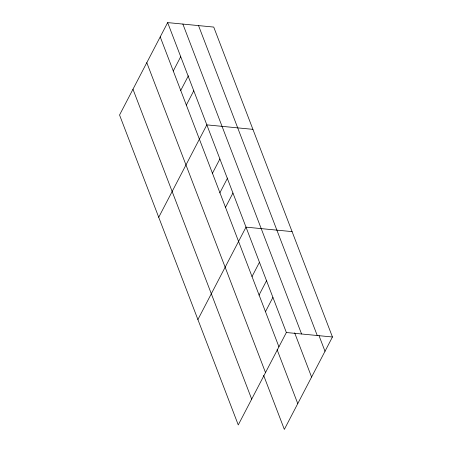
<?xml version="1.0" encoding="UTF-8"?>
<svg xmlns="http://www.w3.org/2000/svg" width="452" height="452" viewBox="0 0 452 452"><rect width="100%" height="100%" fill="white"/><g stroke="black" fill="none" stroke-linecap="round" stroke-linejoin="round"><path stroke-width="0.68" d="M167.658 22.6L119.554 115.011L238.26 424.925L286.365 332.514L167.658 22.6L213.739 27.075L332.446 336.989L284.342 429.4L263.663 375.414M173.274 70.987L180.715 56.692M180.659 90.62L188.377 75.795M186.331 105.079L193.772 90.779M158.725 217.282L206.835 124.871L252.917 129.345M212.451 173.257L219.892 158.963M219.836 192.891L227.554 178.065M225.508 207.349L232.949 193.049M197.897 319.558L246.007 227.141L292.088 231.616M252.018 276.562L259.459 262.267M259.007 295.162L266.725 280.336M265.471 311.682L272.912 297.388M286.365 332.514L332.446 336.989M319.027 335.672L325.005 351.283M198.535 25.6L317.242 335.508M182.868 24.075L301.574 333.988M294.647 332.83L311.586 377.058M160.217 36.894L278.924 346.808M277.082 349.633L297.761 403.619M146.798 62.675L265.505 372.589M132.973 89.236L251.679 399.144"/></g></svg>
